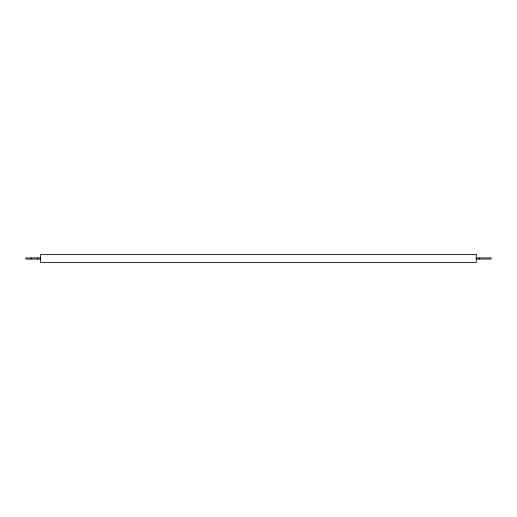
<?xml version="1.0" encoding="UTF-8"?>
<svg xmlns="http://www.w3.org/2000/svg" width="517" height="517" viewBox="0 0 517 517"><rect width="100%" height="100%" fill="white"/><g stroke="black" fill="none" stroke-linecap="round" stroke-linejoin="round"><path stroke-width="0.78" d="M40.442 257.944L25.85 257.944L25.85 259.056L40.442 259.056M476.26 257.944L491.15 257.944L491.15 259.056L476.26 259.056M479.24 257.944L479.24 259.056M37.521 257.944L37.521 259.056M31.11 257.944L31.11 259.056M476.26 254.59L40.442 254.59L40.442 262.41L476.26 262.41L476.26 254.59"/></g></svg>
